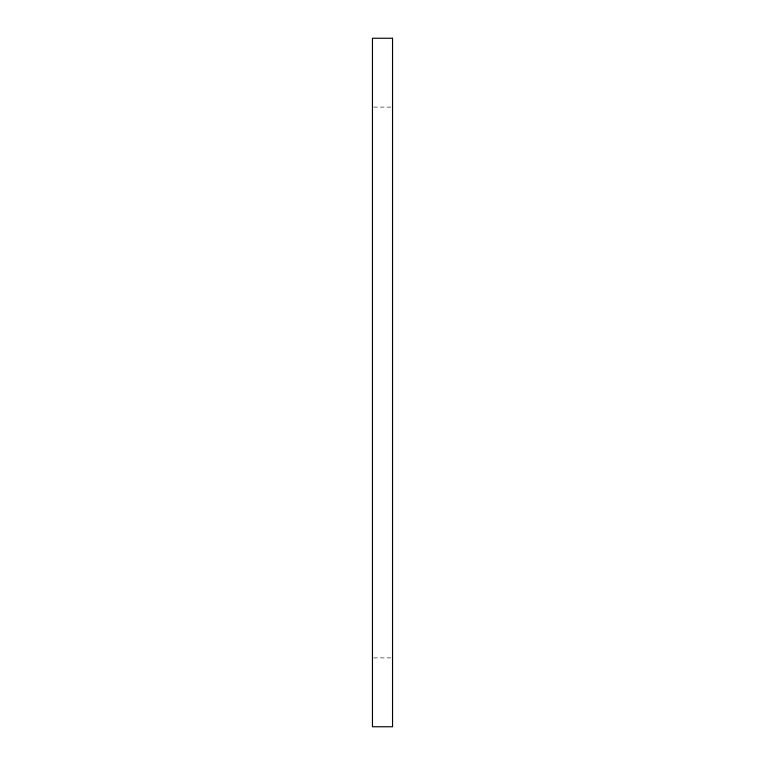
<?xml version="1.0" encoding="UTF-8"?>
<svg xmlns="http://www.w3.org/2000/svg" width="765" height="765" viewBox="0 0 765 765"><rect width="100%" height="100%" fill="white"/><g stroke="black" fill="none" stroke-linecap="round" stroke-linejoin="round"><path stroke-width="0.57" stroke-dasharray="3.83 2.87" d="M373.645 107.1L391.355 107.1M373.645 657.9L391.355 657.9"/><path stroke-width="1.15" d="M392.541 38.25L372.459 38.25L372.459 726.75L392.541 726.75L392.541 38.25"/></g></svg>
